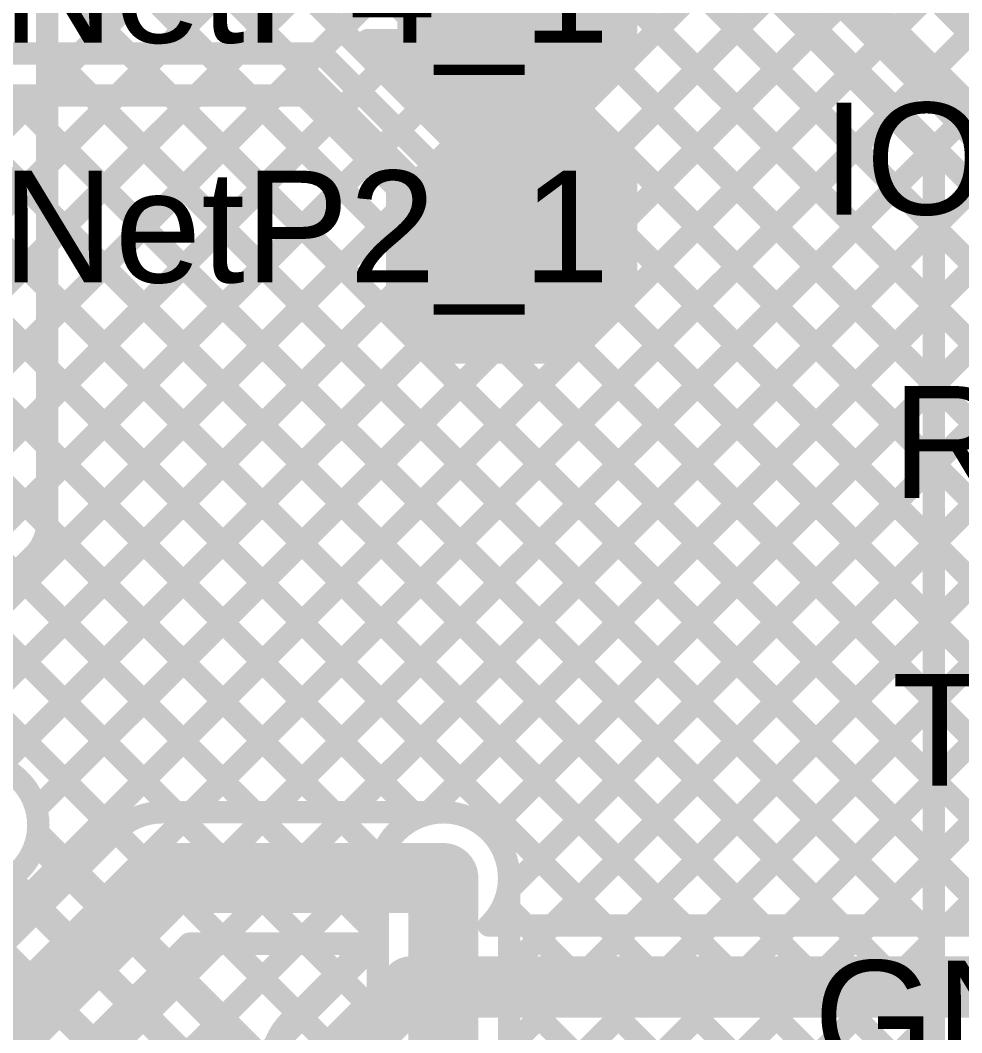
# Model space of a CAD drawing. Header units: millimetres. Extents: x -0.57 to 2.98, y -0.65 to 2.86.
# Drawn here: x 2.3662 to 2.703, y 0.7006 to 1.0629 of the extents above; entities that cross this region are included whole.
import ezdxf

# ---------------------------------------------------------------- set-up
doc = ezdxf.new("R2010")
doc.units = ezdxf.units.MM
doc.header["$MEASUREMENT"] = 0
for name, color, linetype in [('BottomLayer', 5, 'Continuous'), ('BottomSolder', 6, 'Continuous'), ('Mechanical2', 216, 'Continuous'), ('TopLayer', 1, 'Continuous'), ('TopOverlay', 2, 'Continuous'), ('TopPaste', 8, 'Continuous'), ('TopSolder', 216, 'Continuous'), ('ViaHoleLayer', 16, 'Continuous')]:
    doc.layers.add(name, color=color, linetype=linetype)
doc.styles.add('Arial', font='', dxfattribs={"height": 0.2})
doc.styles.get('Arial').set_extended_font_data('Arial')

# ---------------------------------------------------------------- blocks, each defined once
blk = doc.blocks.new('TEST_POINT_182')
at = {"layer": 'TopLayer'}
blk.add_hatch(color=1, dxfattribs=at).paths.add_polyline_path([(0.015, 0.03), (-0.015, 0.03), (-0.03, 0.015), (-0.03, -0.015), (-0.015, -0.03), (0.015, -0.03), (0.03, -0.015), (0.03, 0.015)])
at = {"layer": 'TopPaste'}
blk.add_hatch(color=8, dxfattribs=at).paths.add_polyline_path([(0.015, 0.03), (-0.015, 0.03), (-0.03, 0.015), (-0.03, -0.015), (-0.015, -0.03), (0.015, -0.03), (0.03, -0.015), (0.03, 0.015)])
at = {"layer": 'TopSolder'}
blk.add_hatch(color=216, dxfattribs=at).paths.add_polyline_path([(0.017, 0.034), (-0.017, 0.034), (-0.034, 0.017), (-0.034, -0.017), (-0.017, -0.034), (0.017, -0.034), (0.034, -0.017), (0.034, 0.017)])
at = {"layer": 'TopOverlay', "const_width": 0.00787}
for points in [[(-0.017, 0.037), (-0.037, 0.017)], [(-0.017, 0.037), (0.017, 0.037)], [(-0.017, 0.037), (0.017, 0.037)], [(0.017, 0.037), (0.037, 0.017)], [(-0.037, 0.017), (-0.037, -0.017)], [(0.037, 0.017), (0.037, -0.017)], [(-0.037, -0.017), (-0.017, -0.037)], [(0.037, -0.017), (0.017, -0.037)], [(-0.017, -0.037), (0.017, -0.037)], [(-0.017, -0.037), (0.017, -0.037)]]:
    blk.add_lwpolyline(points, dxfattribs=at)
at = {"layer": 'TopOverlay', "const_width": 0.00394}
for points in [[(-0.01897, 0.037, 1), (-0.01503, 0.037, 1)], [(-0.01897, 0.037, 1), (-0.01503, 0.037, 1)], [(-0.01897, 0.037, 1), (-0.01503, 0.037, 1)], [(0.01503, 0.037, 1), (0.01897, 0.037, 1)], [(0.01503, 0.037, 1), (0.01897, 0.037, 1)], [(0.01503, 0.037, 1), (0.01897, 0.037, 1)], [(-0.03897, 0.017, 1), (-0.03503, 0.017, 1)], [(-0.03897, 0.017, 1), (-0.03503, 0.017, 1)], [(0.03503, 0.017, 1), (0.03897, 0.017, 1)], [(0.03503, 0.017, 1), (0.03897, 0.017, 1)], [(-0.03897, -0.017, 1), (-0.03503, -0.017, 1)], [(-0.03897, -0.017, 1), (-0.03503, -0.017, 1)], [(0.03503, -0.017, 1), (0.03897, -0.017, 1)], [(0.03503, -0.017, 1), (0.03897, -0.017, 1)], [(-0.01897, -0.037, 1), (-0.01503, -0.037, 1)], [(-0.01897, -0.037, 1), (-0.01503, -0.037, 1)], [(-0.01897, -0.037, 1), (-0.01503, -0.037, 1)], [(0.01503, -0.037, 1), (0.01897, -0.037, 1)], [(0.01503, -0.037, 1), (0.01897, -0.037, 1)], [(0.01503, -0.037, 1), (0.01897, -0.037, 1)]]:
    blk.add_lwpolyline(points, format="xyb", close=True, dxfattribs=at)
blk = doc.blocks.new('TEST_POINT_184')
at = {"layer": 'TopLayer'}
blk.add_hatch(color=1, dxfattribs=at).paths.add_polyline_path([(0.015, 0.03), (-0.015, 0.03), (-0.03, 0.015), (-0.03, -0.015), (-0.015, -0.03), (0.015, -0.03), (0.03, -0.015), (0.03, 0.015)])
at = {"layer": 'TopPaste'}
blk.add_hatch(color=8, dxfattribs=at).paths.add_polyline_path([(0.015, 0.03), (-0.015, 0.03), (-0.03, 0.015), (-0.03, -0.015), (-0.015, -0.03), (0.015, -0.03), (0.03, -0.015), (0.03, 0.015)])
at = {"layer": 'TopSolder'}
blk.add_hatch(color=216, dxfattribs=at).paths.add_polyline_path([(0.017, 0.034), (-0.017, 0.034), (-0.034, 0.017), (-0.034, -0.017), (-0.017, -0.034), (0.017, -0.034), (0.034, -0.017), (0.034, 0.017)])
at = {"layer": 'TopOverlay', "const_width": 0.00787}
for points in [[(-0.017, 0.037), (-0.037, 0.017)], [(-0.017, 0.037), (0.017, 0.037)], [(-0.017, 0.037), (0.017, 0.037)], [(0.017, 0.037), (0.037, 0.017)], [(-0.037, 0.017), (-0.037, -0.017)], [(0.037, 0.017), (0.037, -0.017)], [(-0.037, -0.017), (-0.017, -0.037)], [(0.037, -0.017), (0.017, -0.037)], [(-0.017, -0.037), (0.017, -0.037)], [(-0.017, -0.037), (0.017, -0.037)]]:
    blk.add_lwpolyline(points, dxfattribs=at)
at = {"layer": 'TopOverlay', "const_width": 0.00394}
for points in [[(-0.01897, 0.037, 1), (-0.01503, 0.037, 1)], [(-0.01897, 0.037, 1), (-0.01503, 0.037, 1)], [(-0.01897, 0.037, 1), (-0.01503, 0.037, 1)], [(0.01503, 0.037, 1), (0.01897, 0.037, 1)], [(0.01503, 0.037, 1), (0.01897, 0.037, 1)], [(0.01503, 0.037, 1), (0.01897, 0.037, 1)], [(-0.03897, 0.017, 1), (-0.03503, 0.017, 1)], [(-0.03897, 0.017, 1), (-0.03503, 0.017, 1)], [(0.03503, 0.017, 1), (0.03897, 0.017, 1)], [(0.03503, 0.017, 1), (0.03897, 0.017, 1)], [(-0.03897, -0.017, 1), (-0.03503, -0.017, 1)], [(-0.03897, -0.017, 1), (-0.03503, -0.017, 1)], [(0.03503, -0.017, 1), (0.03897, -0.017, 1)], [(0.03503, -0.017, 1), (0.03897, -0.017, 1)], [(-0.01897, -0.037, 1), (-0.01503, -0.037, 1)], [(-0.01897, -0.037, 1), (-0.01503, -0.037, 1)], [(-0.01897, -0.037, 1), (-0.01503, -0.037, 1)], [(0.01503, -0.037, 1), (0.01897, -0.037, 1)], [(0.01503, -0.037, 1), (0.01897, -0.037, 1)], [(0.01503, -0.037, 1), (0.01897, -0.037, 1)]]:
    blk.add_lwpolyline(points, format="xyb", close=True, dxfattribs=at)

msp = doc.modelspace()

# ---------------------------------------------------------------- hatches: boundary and pattern name
at = {"layer": 'BottomLayer'}
h = msp.add_hatch(color=5, dxfattribs=at)
edge = h.paths.add_edge_path()
edge.add_arc((2.51758, 0.756), 0.01181, 0, 360)
at = {"layer": 'BottomSolder'}
h = msp.add_hatch(color=6, dxfattribs=at)
edge = h.paths.add_edge_path()
edge.add_arc((2.51758, 0.756), 0.00791, 0, 360)
at = {"layer": 'TopLayer'}
h = msp.add_hatch(color=1, dxfattribs=at)
edge = h.paths.add_edge_path()
edge.add_arc((2.51758, 0.756), 0.01181, 0, 360)
at = {"layer": 'TopSolder'}
h = msp.add_hatch(color=216, dxfattribs=at)
edge = h.paths.add_edge_path()
edge.add_arc((2.51758, 0.756), 0.00791, 0, 360)
at = {"layer": 'ViaHoleLayer'}
h = msp.add_hatch(color=16, dxfattribs=at)
edge = h.paths.add_edge_path()
edge.add_arc((2.51758, 0.756), 0.00591, 0, 360)

# ---------------------------------------------------------------- linework, layer by layer
at = {"layer": 'BottomLayer'}
for points, const_width in [([(2.37586, 0.88286), (2.37586, 1.29395)], 0.008), ([(2.37586, 0.92603), (2.68029, 1.23047)], 0.008), ([(2.37586, 1.22146), (2.77664, 0.82068)], 0.008), ([(2.37586, 0.89775), (2.69403, 1.21592)], 0.008), ([(2.34733, 0.84093), (2.70818, 1.20178)], 0.008), ([(2.37586, 1.19318), (2.80906, 0.75997)], 0.008), ([(2.34733, 0.81265), (2.72232, 1.18764)], 0.008), ([(2.35884, 0.79588), (2.73646, 1.1735)], 0.008), ([(2.37586, 0.95432), (2.59154, 1.17)], 0.008), ([(2.37586, 1.01089), (2.53497, 1.17)], 0.008), ([(2.37586, 1.03917), (2.50669, 1.17)], 0.008), ([(2.37586, 0.9826), (2.56326, 1.17)], 0.008), ([(2.45561, 1.17), (2.78445, 0.84115)], 0.008), ([(2.48389, 1.17), (2.80007, 0.85382)], 0.008), ([(2.51217, 1.17), (2.77885, 0.90332)], 0.008), ([(2.54046, 1.17), (2.7791, 0.93136)], 0.008), ([(2.56874, 1.17), (2.79081, 0.94793)], 0.008), ([(2.59703, 1.17), (2.81009, 0.95693)], 0.008), ([(2.37586, 1.16489), (2.78978, 0.75097)], 0.008), ([(2.37196, 0.78071), (2.7506, 1.15936)], 0.008), ([(2.31231, 0.69278), (2.76474, 1.14521)], 0.008), ([(2.37586, 1.13661), (2.77347, 0.739)], 0.008), ([(2.42731, 0.7795), (2.77647, 1.12866)], 0.008), ([(2.37586, 1.10833), (2.74518, 0.739)], 0.008), ([(2.4556, 0.7795), (2.77647, 1.10037)], 0.008), ([(2.37586, 1.08004), (2.7169, 0.739)], 0.008), ([(2.48388, 0.7795), (2.78086, 1.07647)], 0.008), ([(2.51217, 0.7795), (2.80914, 1.07647)], 0.008), ([(2.37586, 1.05176), (2.68862, 0.739)], 0.008), ([(2.37586, 1.02347), (2.66033, 0.739)], 0.008), ([(2.53388, 0.77293), (2.7765, 1.01555)], 0.008), ([(2.37586, 0.99519), (2.63205, 0.739)], 0.008), ([(2.54063, 0.75139), (2.78347, 0.99423)], 0.008), ([(2.55652, 0.739), (2.79847, 0.98095)], 0.008), ([(2.37586, 0.9669), (2.60376, 0.739)], 0.008), ([(2.37586, 0.93862), (2.57548, 0.739)], 0.008), ([(2.5848, 0.739), (2.78058, 0.93477)], 0.008), ([(2.37586, 0.91034), (2.50669, 0.7795)], 0.008), ([(2.61309, 0.739), (2.77848, 0.90439)], 0.008), ([(2.64137, 0.739), (2.78955, 0.88718)], 0.008), ([(2.37584, 0.88207), (2.47841, 0.7795)], 0.008), ([(2.66966, 0.739), (2.80812, 0.87746)], 0.008), ([(2.34733, 0.8477), (2.37116, 0.87153)], 0.008), ([(2.36463, 0.865), (2.45013, 0.7795)], 0.008), ([(2.35048, 0.85086), (2.42184, 0.7795)], 0.008), ([(2.34733, 0.82573), (2.40041, 0.77265)], 0.008), ([(2.69794, 0.739), (2.77648, 0.81753)], 0.008), ([(2.417, 0.7795), (2.51758, 0.7795)], 0.008), ([(2.31231, 0.68454), (2.40037, 0.7726)], 0.008), ([(2.37255, 0.77222), (2.38627, 0.7585)], 0.008), ([(2.324, 0.663), (2.417, 0.756)], 0.025), ([(2.417, 0.756), (2.51758, 0.756)], 0.025), ([(2.36133, 0.75516), (2.37213, 0.74436)], 0.008), ([(2.53926, 0.74693), (2.54719, 0.739)], 0.008), ([(2.53381, 0.739), (2.77944, 0.739)], 0.008), ([(2.3475, 0.61483), (2.46517, 0.7325)], 0.008), ([(2.3475, 0.64312), (2.43688, 0.7325)], 0.008), ([(2.3475, 0.65327), (2.42673, 0.7325)], 0.008), ([(2.42673, 0.7325), (2.49039, 0.7325)], 0.008), ([(2.44056, 0.7325), (2.46547, 0.70758)], 0.008), ([(2.46257, 0.70468), (2.49039, 0.7325)], 0.008), ([(2.46884, 0.7325), (2.47961, 0.72173)], 0.008), ([(2.4195, 0.72527), (2.45608, 0.68869)], 0.008), ([(2.47808, 0.68908), (2.506, 0.717)], 0.022), ([(2.506, 0.717), (2.817, 0.717)], 0.022), ([(2.40536, 0.71113), (2.45608, 0.6604)], 0.008), ([(2.39122, 0.69698), (2.45508, 0.63312)], 0.008)]:
    msp.add_lwpolyline(points, dxfattribs=dict(at, const_width=const_width))
for points, const_width in [([(2.37386, 1.05176, 1), (2.37786, 1.05176, 1)], 0.004), ([(2.37386, 1.03917, 1), (2.37786, 1.03917, 1)], 0.004), ([(2.37386, 1.02347, 1), (2.37786, 1.02347, 1)], 0.004), ([(2.37386, 1.01089, 1), (2.37786, 1.01089, 1)], 0.004), ([(2.37386, 0.99519, 1), (2.37786, 0.99519, 1)], 0.004), ([(2.37386, 0.9826, 1), (2.37786, 0.9826, 1)], 0.004), ([(2.37386, 0.9669, 1), (2.37786, 0.9669, 1)], 0.004), ([(2.37386, 0.95432, 1), (2.37786, 0.95432, 1)], 0.004), ([(2.37386, 0.93862, 1), (2.37786, 0.93862, 1)], 0.004), ([(2.37386, 0.92603, 1), (2.37786, 0.92603, 1)], 0.004), ([(2.37386, 0.91034, 1), (2.37786, 0.91034, 1)], 0.004), ([(2.37386, 0.89775, 1), (2.37786, 0.89775, 1)], 0.004), ([(2.37384, 0.88207, 1), (2.37784, 0.88207, 1)], 0.004), ([(2.37386, 0.88286, 1), (2.37786, 0.88286, 1)], 0.004), ([(2.37386, 0.88286, 1), (2.37786, 0.88286, 1)], 0.004), ([(2.37386, 0.88286, 1), (2.37786, 0.88286, 1)], 0.004), ([(2.36916, 0.87153, 1), (2.37316, 0.87153, 1)], 0.004), ([(2.36916, 0.87153, 1), (2.37316, 0.87153, 1)], 0.004), ([(2.36917, 0.87154, 1), (2.37317, 0.87154, 1)], 0.004), ([(2.36263, 0.865, 1), (2.36663, 0.865, 1)], 0.004), ([(2.36996, 0.78071, 1), (2.37396, 0.78071, 1)], 0.004), ([(2.415, 0.7795, 1), (2.419, 0.7795, 1)], 0.004), ([(2.415, 0.7795, 1), (2.419, 0.7795, 1)], 0.004), ([(2.415, 0.7795, 1), (2.419, 0.7795, 1)], 0.004), ([(2.41984, 0.7795, 1), (2.42384, 0.7795, 1)], 0.004), ([(2.42531, 0.7795, 1), (2.42931, 0.7795, 1)], 0.004), ([(2.44813, 0.7795, 1), (2.45213, 0.7795, 1)], 0.004), ([(2.4536, 0.7795, 1), (2.4576, 0.7795, 1)], 0.004), ([(2.47641, 0.7795, 1), (2.48041, 0.7795, 1)], 0.004), ([(2.48188, 0.7795, 1), (2.48588, 0.7795, 1)], 0.004), ([(2.50469, 0.7795, 1), (2.50869, 0.7795, 1)], 0.004), ([(2.51017, 0.7795, 1), (2.51417, 0.7795, 1)], 0.004), ([(2.51558, 0.7795, 1), (2.51958, 0.7795, 1)], 0.004), ([(2.51558, 0.7795, 1), (2.51958, 0.7795, 1)], 0.004), ([(2.37071, 0.7749, 1), (2.37471, 0.7749, 1)], 0.004), ([(2.37071, 0.7749, 1), (2.37471, 0.7749, 1)], 0.004), ([(2.37055, 0.77222, 1), (2.37455, 0.77222, 1)], 0.004), ([(2.39837, 0.7726, 1), (2.40237, 0.7726, 1)], 0.004), ([(2.39837, 0.7726, 1), (2.40237, 0.7726, 1)], 0.004), ([(2.39838, 0.77262, 1), (2.40238, 0.77262, 1)], 0.004), ([(2.39841, 0.77265, 1), (2.40241, 0.77265, 1)], 0.004), ([(2.53188, 0.77293, 1), (2.53588, 0.77293, 1)], 0.004), ([(2.41075, 0.756, 1), (2.42325, 0.756, 1)], 0.0125), ([(2.41075, 0.756, 1), (2.42325, 0.756, 1)], 0.0125), ([(2.51133, 0.756, 1), (2.52383, 0.756, 1)], 0.0125), ([(2.38427, 0.7585, 1), (2.38827, 0.7585, 1)], 0.004), ([(2.53908, 0.756, 1), (2.54308, 0.756, 1)], 0.004), ([(2.53908, 0.756, 1), (2.54308, 0.756, 1)], 0.004), ([(2.53863, 0.75139, 1), (2.54263, 0.75139, 1)], 0.004), ([(2.53726, 0.74693, 1), (2.54126, 0.74693, 1)], 0.004), ([(2.37013, 0.74436, 1), (2.37413, 0.74436, 1)], 0.004), ([(2.53181, 0.739, 1), (2.53581, 0.739, 1)], 0.004), ([(2.53181, 0.739, 1), (2.53581, 0.739, 1)], 0.004), ([(2.54519, 0.739, 1), (2.54919, 0.739, 1)], 0.004), ([(2.55452, 0.739, 1), (2.55852, 0.739, 1)], 0.004), ([(2.57348, 0.739, 1), (2.57748, 0.739, 1)], 0.004), ([(2.5828, 0.739, 1), (2.5868, 0.739, 1)], 0.004), ([(2.60176, 0.739, 1), (2.60576, 0.739, 1)], 0.004), ([(2.61109, 0.739, 1), (2.61509, 0.739, 1)], 0.004), ([(2.63005, 0.739, 1), (2.63405, 0.739, 1)], 0.004), ([(2.63937, 0.739, 1), (2.64337, 0.739, 1)], 0.004), ([(2.65833, 0.739, 1), (2.66233, 0.739, 1)], 0.004), ([(2.66766, 0.739, 1), (2.67166, 0.739, 1)], 0.004), ([(2.68662, 0.739, 1), (2.69062, 0.739, 1)], 0.004), ([(2.69594, 0.739, 1), (2.69994, 0.739, 1)], 0.004), ([(2.42473, 0.7325, 1), (2.42873, 0.7325, 1)], 0.004), ([(2.42473, 0.7325, 1), (2.42873, 0.7325, 1)], 0.004), ([(2.43488, 0.7325, 1), (2.43888, 0.7325, 1)], 0.004), ([(2.43856, 0.7325, 1), (2.44256, 0.7325, 1)], 0.004), ([(2.46317, 0.7325, 1), (2.46717, 0.7325, 1)], 0.004), ([(2.46684, 0.7325, 1), (2.47084, 0.7325, 1)], 0.004), ([(2.48839, 0.7325, 1), (2.49239, 0.7325, 1)], 0.004), ([(2.48839, 0.7325, 1), (2.49239, 0.7325, 1)], 0.004), ([(2.4175, 0.72527, 1), (2.4215, 0.72527, 1)], 0.004), ([(2.47761, 0.72173, 1), (2.48161, 0.72173, 1)], 0.004), ([(2.5005, 0.717, 1), (2.5115, 0.717, 1)], 0.011), ([(2.5005, 0.717, 1), (2.5115, 0.717, 1)], 0.011), ([(2.40336, 0.71113, 1), (2.40736, 0.71113, 1)], 0.004), ([(2.46347, 0.70758, 1), (2.46747, 0.70758, 1)], 0.004), ([(2.46053, 0.70464, 1), (2.46453, 0.70464, 1)], 0.004), ([(2.46057, 0.70468, 1), (2.46457, 0.70468, 1)], 0.004), ([(2.46057, 0.70468, 1), (2.46457, 0.70468, 1)], 0.004), ([(2.38922, 0.69698, 1), (2.39322, 0.69698, 1)], 0.004)]:
    msp.add_lwpolyline(points, format="xyb", close=True, dxfattribs=dict(at, const_width=const_width))
at = {"layer": 'BottomLayer', "const_width": 0.008}
for points in [[(2.37586, 0.88286, -0.199231), (2.37116, 0.87153)], [(2.37586, 0.88286, -0.198912), (2.37117, 0.87154)], [(2.34733, 0.79756, -0.447704), (2.37271, 0.7749)], [(2.40037, 0.7726, -0.199188), (2.417, 0.7795)], [(2.40038, 0.77262, -0.198912), (2.417, 0.7795)], [(2.51758, 0.7795, -0.414214), (2.54108, 0.756)], [(2.37271, 0.7749, -0.399771), (2.35103, 0.75211)], [(2.54108, 0.756, -0.204981), (2.53381, 0.739)], [(2.45608, 0.68908, -0.199566), (2.46257, 0.70468)], [(2.45608, 0.68908, -0.198912), (2.46253, 0.70464)]]:
    msp.add_lwpolyline(points, format="xyb", dxfattribs=at)
at = {"layer": 'Mechanical2', "const_width": 0.01}
msp.add_lwpolyline([(1.75783, 2.80917, -6.230382), (0.64896, 2.81029)], format="xyb", dxfattribs=at)
at = {"layer": 'TopLayer'}
for points, const_width in [([(2.633, 1.131), (2.72769, 1.03632)], 0.008), ([(2.606, 1.122), (2.708, 1.02)], 0.008), ([(2.56458, 1.11759), (2.693, 0.98917)], 0.008), ([(2.5954, 1.11139), (2.693, 1.01379)], 0.008), ([(2.583, 1.05026), (2.583, 1.09126)], 0.008), ([(2.56068, 1.026), (2.62073, 1.08605)], 0.008), ([(2.57573, 1.01277), (2.63487, 1.07191)], 0.008), ([(2.583, 1.07089), (2.693, 0.96089)], 0.008), ([(2.583, 0.99175), (2.64902, 1.05777)], 0.008), ([(2.49046, 1.05576), (2.501, 1.05576)], 0.008), ([(2.49046, 1.05576), (2.52086, 1.02536)], 0.008), ([(2.501, 1.05026), (2.501, 1.05576)], 0.008), ([(2.13467, 1.051), (2.474, 1.051)], 0.008), ([(2.474, 1.051), (2.55, 0.975)], 0.008), ([(2.501, 1.05026), (2.5215, 1.02976)], 0.008), ([(2.5625, 1.02976), (2.583, 1.05026)], 0.008), ([(2.37972, 0.76019), (2.66316, 1.04363)], 0.008), ([(2.57917, 1.04643), (2.693, 0.93261)], 0.008), ([(2.24219, 1.036), (2.46779, 1.036)], 0.008), ([(2.25019, 1.036), (2.50851, 0.77768)], 0.008), ([(2.27848, 1.036), (2.693, 0.62148)], 0.008), ([(2.28966, 0.95297), (2.37269, 1.036)], 0.008), ([(2.3038, 0.93883), (2.40097, 1.036)], 0.008), ([(2.30676, 1.036), (2.693, 0.64976)], 0.008), ([(2.31698, 0.92372), (2.42926, 1.036)], 0.008), ([(2.32533, 0.90378), (2.45754, 1.036)], 0.008), ([(2.33505, 1.036), (2.693, 0.67805)], 0.008), ([(2.36333, 1.036), (2.693, 0.70633)], 0.008), ([(2.39162, 1.036), (2.693, 0.73462)], 0.008), ([(2.4199, 1.036), (2.693, 0.7629)], 0.008), ([(2.44818, 1.036), (2.501, 0.98318)], 0.008), ([(2.46779, 1.036), (2.501, 1.00279)], 0.008), ([(2.56503, 1.03229), (2.693, 0.90432)], 0.008), ([(2.39386, 0.74605), (2.6773, 1.02949)], 0.008), ([(2.5215, 1.02976), (2.5625, 1.02976)], 0.008), ([(2.53239, 1.026), (2.53615, 1.02976)], 0.008), ([(2.53928, 1.02976), (2.54304, 1.026)], 0.008), ([(2.29487, 0.84504), (2.47681, 1.02698)], 0.008), ([(2.5215, 1.026), (2.5625, 1.026)], 0.008), ([(2.5625, 1.026), (2.583, 1.0055)], 0.008), ([(2.24153, 1.01638), (2.49509, 0.76282)], 0.008), ([(2.40801, 0.73191), (2.69144, 1.01534)], 0.008), ([(2.30901, 0.8309), (2.49095, 1.01284)], 0.008), ([(2.693, 0.40421), (2.693, 1.01379)], 0.008), ([(2.583, 0.9645), (2.583, 1.0055)], 0.008), ([(2.501, 0.9645), (2.501, 1.00279)], 0.008), ([(2.32315, 0.81676), (2.501, 0.99461)], 0.008), ([(2.42215, 0.71776), (2.693, 0.98862)], 0.008), ([(2.583, 0.98604), (2.693, 0.87604)], 0.008), ([(2.33729, 0.80262), (2.501, 0.96632)], 0.008), ([(2.501, 0.9645), (2.5215, 0.944)], 0.008), ([(2.5625, 0.944), (2.583, 0.9645)], 0.008), ([(2.51132, 0.77865), (2.693, 0.96033)], 0.008), ([(2.57963, 0.96113), (2.693, 0.84775)], 0.008), ([(2.35884, 0.79588), (2.51423, 0.95127)], 0.008), ([(2.56548, 0.94698), (2.693, 0.81947)], 0.008), ([(2.37196, 0.78071), (2.53525, 0.944)], 0.008), ([(2.5215, 0.944), (2.5625, 0.944)], 0.008), ([(2.54018, 0.944), (2.693, 0.79118)], 0.008), ([(2.53388, 0.77293), (2.693, 0.93205)], 0.008), ([(2.32537, 0.90426), (2.49408, 0.73554)], 0.008), ([(2.54108, 0.75185), (2.693, 0.90376)], 0.008), ([(2.28547, 0.88759), (2.49408, 0.67897)], 0.008), ([(2.3147, 0.88665), (2.49408, 0.70726)], 0.008), ([(2.54108, 0.72356), (2.693, 0.87548)], 0.008), ([(2.54108, 0.69528), (2.693, 0.8472)], 0.008), ([(2.54108, 0.66699), (2.693, 0.81891)], 0.008), ([(2.54108, 0.63871), (2.693, 0.79063)], 0.008), ([(2.37255, 0.77222), (2.49408, 0.65069)], 0.008), ([(2.37171, 0.76821), (2.4433, 0.69661)], 0.008), ([(2.3525, 0.76478), (2.432, 0.68528)], 0.01), ([(2.51758, 0.65858), (2.51758, 0.756)], 0.025), ([(2.43629, 0.70362), (2.49493, 0.76227)], 0.008), ([(2.54108, 0.61043), (2.693, 0.76234)], 0.008), ([(2.49408, 0.65858), (2.49408, 0.756)], 0.008), ([(2.54108, 0.65858), (2.54108, 0.756)], 0.008), ([(2.33836, 0.75064), (2.412, 0.677)], 0.01), ([(2.54108, 0.74511), (2.693, 0.59319)], 0.008), ([(2.44791, 0.68696), (2.49408, 0.73313)], 0.008), ([(2.54108, 0.58214), (2.693, 0.73406)], 0.008), ([(2.54108, 0.71683), (2.693, 0.56491)], 0.008), ([(2.448, 0.65876), (2.49408, 0.70485)], 0.008), ([(2.54619, 0.55896), (2.693, 0.70577)], 0.008)]:
    msp.add_lwpolyline(points, dxfattribs=dict(at, const_width=const_width))
for points, const_width in [([(2.64702, 1.05777, 1), (2.65102, 1.05777, 1)], 0.004), ([(2.48846, 1.05576, 1), (2.49246, 1.05576, 1)], 0.004), ([(2.48846, 1.05576, 1), (2.49246, 1.05576, 1)], 0.004), ([(2.499, 1.05576, 1), (2.503, 1.05576, 1)], 0.004), ([(2.499, 1.05576, 1), (2.503, 1.05576, 1)], 0.004), ([(2.472, 1.051, 1), (2.476, 1.051, 1)], 0.004), ([(2.472, 1.051, 1), (2.476, 1.051, 1)], 0.004), ([(2.499, 1.05026, 1), (2.503, 1.05026, 1)], 0.004), ([(2.499, 1.05026, 1), (2.503, 1.05026, 1)], 0.004), ([(2.581, 1.05026, 1), (2.585, 1.05026, 1)], 0.004), ([(2.581, 1.05026, 1), (2.585, 1.05026, 1)], 0.004), ([(2.57717, 1.04643, 1), (2.58117, 1.04643, 1)], 0.004), ([(2.66116, 1.04363, 1), (2.66516, 1.04363, 1)], 0.004), ([(2.36133, 1.036, 1), (2.36533, 1.036, 1)], 0.004), ([(2.37069, 1.036, 1), (2.37469, 1.036, 1)], 0.004), ([(2.38962, 1.036, 1), (2.39362, 1.036, 1)], 0.004), ([(2.39897, 1.036, 1), (2.40297, 1.036, 1)], 0.004), ([(2.4179, 1.036, 1), (2.4219, 1.036, 1)], 0.004), ([(2.42726, 1.036, 1), (2.43126, 1.036, 1)], 0.004), ([(2.44618, 1.036, 1), (2.45018, 1.036, 1)], 0.004), ([(2.45554, 1.036, 1), (2.45954, 1.036, 1)], 0.004), ([(2.46579, 1.036, 1), (2.46979, 1.036, 1)], 0.004), ([(2.46579, 1.036, 1), (2.46979, 1.036, 1)], 0.004), ([(2.56303, 1.03229, 1), (2.56703, 1.03229, 1)], 0.004), ([(2.5195, 1.02976, 1), (2.5235, 1.02976, 1)], 0.004), ([(2.5195, 1.02976, 1), (2.5235, 1.02976, 1)], 0.004), ([(2.53415, 1.02976, 1), (2.53815, 1.02976, 1)], 0.004), ([(2.53728, 1.02976, 1), (2.54128, 1.02976, 1)], 0.004), ([(2.5605, 1.02976, 1), (2.5645, 1.02976, 1)], 0.004), ([(2.5605, 1.02976, 1), (2.5645, 1.02976, 1)], 0.004), ([(2.6753, 1.02949, 1), (2.6793, 1.02949, 1)], 0.004), ([(2.47481, 1.02698, 1), (2.47881, 1.02698, 1)], 0.004), ([(2.51886, 1.02536, 1), (2.52286, 1.02536, 1)], 0.004), ([(2.5195, 1.026, 1), (2.5235, 1.026, 1)], 0.004), ([(2.53039, 1.026, 1), (2.53439, 1.026, 1)], 0.004), ([(2.54104, 1.026, 1), (2.54504, 1.026, 1)], 0.004), ([(2.55868, 1.026, 1), (2.56268, 1.026, 1)], 0.004), ([(2.5605, 1.026, 1), (2.5645, 1.026, 1)], 0.004), ([(2.5605, 1.026, 1), (2.5645, 1.026, 1)], 0.004), ([(2.68944, 1.01534, 1), (2.69344, 1.01534, 1)], 0.004), ([(2.48895, 1.01284, 1), (2.49295, 1.01284, 1)], 0.004), ([(2.57373, 1.01277, 1), (2.57773, 1.01277, 1)], 0.004), ([(2.691, 1.01379, 1), (2.695, 1.01379, 1)], 0.004), ([(2.691, 1.01379, 1), (2.695, 1.01379, 1)], 0.004), ([(2.581, 1.0055, 1), (2.585, 1.0055, 1)], 0.004), ([(2.581, 1.0055, 1), (2.585, 1.0055, 1)], 0.004), ([(2.499, 1.00279, 1), (2.503, 1.00279, 1)], 0.004), ([(2.499, 1.00279, 1), (2.503, 1.00279, 1)], 0.004), ([(2.499, 0.99461, 1), (2.503, 0.99461, 1)], 0.004), ([(2.581, 0.99175, 1), (2.585, 0.99175, 1)], 0.004), ([(2.691, 0.98917, 1), (2.695, 0.98917, 1)], 0.004), ([(2.691, 0.98862, 1), (2.695, 0.98862, 1)], 0.004), ([(2.581, 0.98604, 1), (2.585, 0.98604, 1)], 0.004), ([(2.499, 0.98318, 1), (2.503, 0.98318, 1)], 0.004), ([(2.548, 0.975, 1), (2.552, 0.975, 1)], 0.004), ([(2.499, 0.96632, 1), (2.503, 0.96632, 1)], 0.004), ([(2.499, 0.9645, 1), (2.503, 0.9645, 1)], 0.004), ([(2.499, 0.9645, 1), (2.503, 0.9645, 1)], 0.004), ([(2.581, 0.9645, 1), (2.585, 0.9645, 1)], 0.004), ([(2.581, 0.9645, 1), (2.585, 0.9645, 1)], 0.004), ([(2.57763, 0.96113, 1), (2.58163, 0.96113, 1)], 0.004), ([(2.691, 0.96089, 1), (2.695, 0.96089, 1)], 0.004), ([(2.691, 0.96033, 1), (2.695, 0.96033, 1)], 0.004), ([(2.51223, 0.95127, 1), (2.51623, 0.95127, 1)], 0.004), ([(2.56348, 0.94698, 1), (2.56748, 0.94698, 1)], 0.004), ([(2.5195, 0.944, 1), (2.5235, 0.944, 1)], 0.004), ([(2.5195, 0.944, 1), (2.5235, 0.944, 1)], 0.004), ([(2.53325, 0.944, 1), (2.53725, 0.944, 1)], 0.004), ([(2.53818, 0.944, 1), (2.54218, 0.944, 1)], 0.004), ([(2.5605, 0.944, 1), (2.5645, 0.944, 1)], 0.004), ([(2.5605, 0.944, 1), (2.5645, 0.944, 1)], 0.004), ([(2.691, 0.93261, 1), (2.695, 0.93261, 1)], 0.004), ([(2.691, 0.93205, 1), (2.695, 0.93205, 1)], 0.004), ([(2.691, 0.90432, 1), (2.695, 0.90432, 1)], 0.004), ([(2.691, 0.90376, 1), (2.695, 0.90376, 1)], 0.004), ([(2.691, 0.87604, 1), (2.695, 0.87604, 1)], 0.004), ([(2.691, 0.87548, 1), (2.695, 0.87548, 1)], 0.004), ([(2.691, 0.84775, 1), (2.695, 0.84775, 1)], 0.004), ([(2.691, 0.8472, 1), (2.695, 0.8472, 1)], 0.004), ([(2.691, 0.81947, 1), (2.695, 0.81947, 1)], 0.004), ([(2.691, 0.81891, 1), (2.695, 0.81891, 1)], 0.004), ([(2.691, 0.79118, 1), (2.695, 0.79118, 1)], 0.004), ([(2.691, 0.79063, 1), (2.695, 0.79063, 1)], 0.004), ([(2.36996, 0.78071, 1), (2.37396, 0.78071, 1)], 0.004), ([(2.50932, 0.77865, 1), (2.51332, 0.77865, 1)], 0.004), ([(2.37071, 0.7749, 1), (2.37471, 0.7749, 1)], 0.004), ([(2.37071, 0.7749, 1), (2.37471, 0.7749, 1)], 0.004), ([(2.50651, 0.77768, 1), (2.51051, 0.77768, 1)], 0.004), ([(2.37055, 0.77222, 1), (2.37455, 0.77222, 1)], 0.004), ([(2.53188, 0.77293, 1), (2.53588, 0.77293, 1)], 0.004), ([(2.36971, 0.76821, 1), (2.37371, 0.76821, 1)], 0.004), ([(2.36971, 0.76821, 1), (2.37371, 0.76821, 1)], 0.004), ([(2.51133, 0.756, 1), (2.52383, 0.756, 1)], 0.0125), ([(2.49294, 0.76227, 1), (2.49694, 0.76227, 1)], 0.004), ([(2.49309, 0.76282, 1), (2.49709, 0.76282, 1)], 0.004), ([(2.691, 0.7629, 1), (2.695, 0.7629, 1)], 0.004), ([(2.691, 0.76234, 1), (2.695, 0.76234, 1)], 0.004), ([(2.37772, 0.76019, 1), (2.38172, 0.76019, 1)], 0.004), ([(2.49208, 0.756, 1), (2.49608, 0.756, 1)], 0.004), ([(2.49208, 0.756, 1), (2.49608, 0.756, 1)], 0.004), ([(2.53908, 0.756, 1), (2.54308, 0.756, 1)], 0.004), ([(2.53908, 0.756, 1), (2.54308, 0.756, 1)], 0.004), ([(2.53908, 0.75185, 1), (2.54308, 0.75185, 1)], 0.004), ([(2.39186, 0.74605, 1), (2.39586, 0.74605, 1)], 0.004), ([(2.53908, 0.74511, 1), (2.54308, 0.74511, 1)], 0.004), ([(2.49208, 0.73554, 1), (2.49608, 0.73554, 1)], 0.004), ([(2.40601, 0.73191, 1), (2.41001, 0.73191, 1)], 0.004), ([(2.49208, 0.73313, 1), (2.49608, 0.73313, 1)], 0.004), ([(2.691, 0.73462, 1), (2.695, 0.73462, 1)], 0.004), ([(2.691, 0.73406, 1), (2.695, 0.73406, 1)], 0.004), ([(2.53908, 0.72356, 1), (2.54308, 0.72356, 1)], 0.004), ([(2.42015, 0.71776, 1), (2.42415, 0.71776, 1)], 0.004), ([(2.53908, 0.71683, 1), (2.54308, 0.71683, 1)], 0.004), ([(2.49208, 0.70726, 1), (2.49608, 0.70726, 1)], 0.004), ([(2.691, 0.70633, 1), (2.695, 0.70633, 1)], 0.004), ([(2.43429, 0.70362, 1), (2.43829, 0.70362, 1)], 0.004), ([(2.49208, 0.70485, 1), (2.49608, 0.70485, 1)], 0.004), ([(2.691, 0.70577, 1), (2.695, 0.70577, 1)], 0.004)]:
    msp.add_lwpolyline(points, format="xyb", close=True, dxfattribs=dict(at, const_width=const_width))
at = {"layer": 'TopLayer', "const_width": 0.008}
for points in [[(2.34321, 0.79671, -0.504356), (2.37271, 0.7749)], [(2.49408, 0.756, -1), (2.54108, 0.756)], [(2.37271, 0.7749, -0.074565), (2.37171, 0.76821)]]:
    msp.add_lwpolyline(points, format="xyb", dxfattribs=at)

# ---------------------------------------------------------------- block references
at = {"rotation": 90}
for name, p in [('TEST_POINT_182', (2.542, 1.07076)), ('TEST_POINT_184', (2.542, 0.985))]:
    msp.add_blockref(name, p, dxfattribs=at)

# ---------------------------------------------------------------- texts
at = {"layer": 'TopOverlay', "style": 'Arial'}
for s, p in [('NetP4_1', (2.35962, 1.05482)), ('NetP2_1', (2.35962, 0.96906))]:
    msp.add_text(s, height=0.04, dxfattribs=at).set_placement(p)
for s, p in [('IO_0', (2.65309, 0.99337)), ('RX', (2.678, 0.892)), ('TX', (2.678, 0.789)), ('GND', (2.65, 0.68647))]:
    msp.add_text(s, height=0.04, rotation=360, dxfattribs=at).set_placement(p)

doc.saveas('drawing.dxf')
